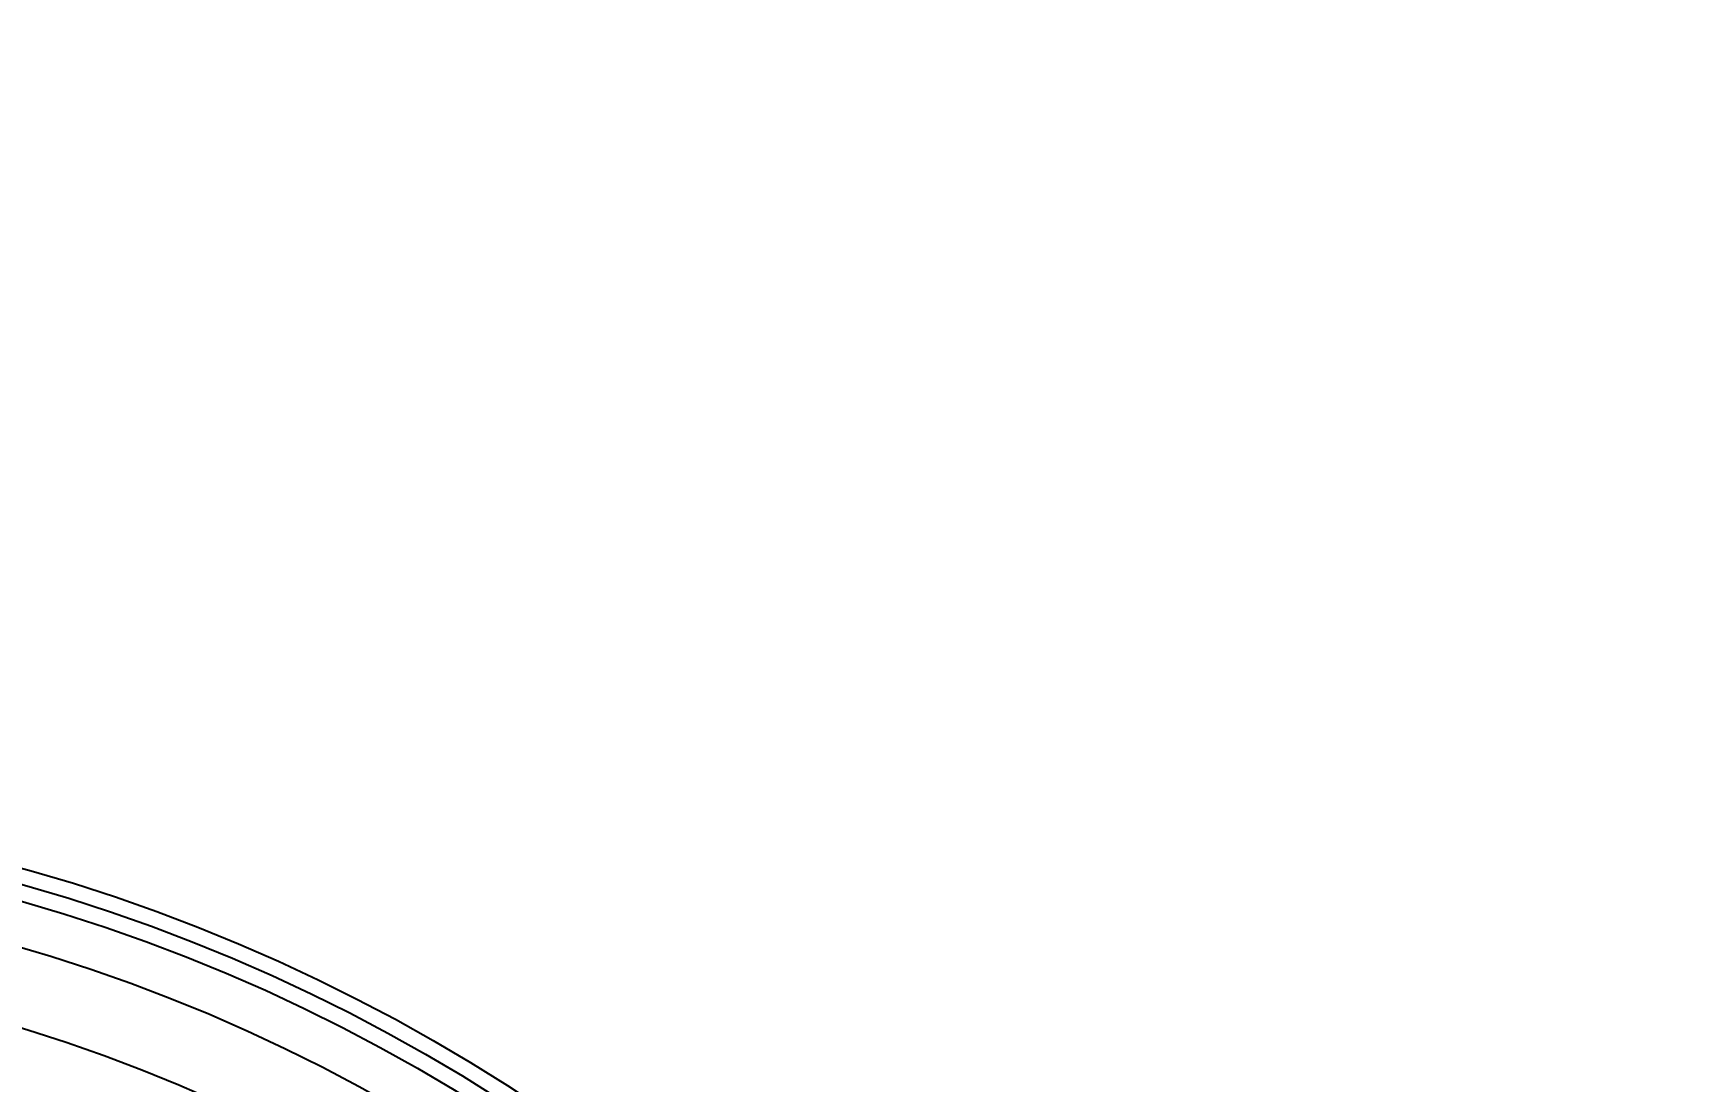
# Model space of a CAD drawing. Header units: metres. Extents: x 0 to 63075, y 0 to 44550.
# Drawn here: x 37520.2 to 37634.7, y 35269.9 to 35342.9 of the extents above; entities that cross this region are included whole.
import ezdxf

# ---------------------------------------------------------------- set-up
doc = ezdxf.new("R2010")
doc.units = ezdxf.units.M
doc.header["$LTSCALE"] = 75
doc.linetypes.add('HIDDEN2', pattern=[4.7625, 3.175, -1.5875])
for name, color, linetype in [('18_COTAS', 7, 'Continuous'), ('SDM', 7, 'Continuous'), ('SL4', 4, 'Continuous'), ('ST1', 7, 'HIDDEN2')]:
    doc.layers.add(name, color=color, linetype=linetype)
doc.styles.add('ROMANS', font='ROMANS.SHX')
doc.dimstyles.new('75___1-75', dxfattribs={"dimscale": 75, "dimtxt": 2.5, "dimasz": 2, "dimexe": 1.5, "dimexo": 1, "dimgap": 0.5, "dimtad": 1, "dimdec": 0, "dimzin": 12, "dimtxsty": 'ROMANS', "dimcen": 0, "dimclrd": 256, "dimclre": 256, "dimclrt": 3, "dimazin": 3, "dimtfac": 1, "dimtdec": 0, "dimtmove": 0, "dimatfit": 0, "dimfxl": 1, "dimlwd": -1, "dimlwe": -1, "dimarcsym": 0})

# ---------------------------------------------------------------- blocks, each defined once
blk = doc.blocks.new('*D31')
at = {"layer": 'Defpoints', "color": 0, "transparency": 16777216}
for p in [(37273.13, 35690.51), (37273.13, 35271.03), (41947.61, 35271.03)]:
    blk.add_point(p, dxfattribs=at)
at = {"layer": 'SDM', "transparency": 16777216}
for p, q in [((37273.13, 35346.03), (37273.13, 35803.01)), ((41947.61, 35346.03), (41947.61, 35803.01)), ((41797.61, 35690.51), (37423.13, 35690.51))]:
    blk.add_line(p, q, dxfattribs=at)
for points in [[(37423.13, 35715.51), (37423.13, 35665.51), (37273.13, 35690.51)], [(41797.61, 35715.51), (41797.61, 35665.51), (41947.61, 35690.51)]]:
    blk.add_solid(points, dxfattribs=at)
at = {"layer": 'SDM', "color": 3, "transparency": 16777216, "insert": (39610.37, 35821.76), "char_height": 187.5, "attachment_point": 5, "style": 'ROMANS'}
blk.add_mtext('4674', dxfattribs=at)
blk = doc.blocks.new('*D32')
at = {"layer": '18_COTAS', "transparency": 16777216}
for p, q in [((37273.13, 35346.03), (37273.13, 36814.27)), ((39025.01, 36776.77), (39025.01, 36814.27)), ((37423.13, 36701.77), (38875.01, 36701.77))]:
    blk.add_line(p, q, dxfattribs=at)
for points in [[(37423.13, 36726.77), (37423.13, 36676.77), (37273.13, 36701.77)], [(38875.01, 36726.77), (38875.01, 36676.77), (39025.01, 36701.77)]]:
    blk.add_solid(points, dxfattribs=at)
at = {"layer": 'Defpoints', "color": 0, "transparency": 16777216}
for p in [(39025.01, 36701.77), (39025.01, 36701.77), (37273.13, 35271.03)]:
    blk.add_point(p, dxfattribs=at)
at = {"layer": '18_COTAS', "color": 3, "transparency": 16777216, "insert": (38149.07, 36833.02), "char_height": 187.5, "attachment_point": 5, "style": 'ROMANS'}
blk.add_mtext('1752', dxfattribs=at)
blk = doc.blocks.new('A$C6e6623c1')
at = {"layer": 'SL4'}
for radius in [125, 123.91, 122.78, 119.69]:
    blk.add_circle((212.76, 1623.35), radius, dxfattribs=at)
at = {"layer": 'ST1'}
blk.add_circle((212.76, 1623.35), 114.33, dxfattribs=at)

msp = doc.modelspace()

# ---------------------------------------------------------------- block references
at = {"layer": 'SDM'}
msp.add_blockref('A$C6e6623c1', (37273.13, 33540.92), dxfattribs=at)

# ---------------------------------------------------------------- dimensions: what is measured, and where the dimension line sits
at = {"layer": '18_COTAS'}
dim = msp.add_linear_dim(base=(39025.01, 36701.77), p1=(37273.13, 35271.03), p2=(39025.01, 36701.77), dimstyle='75___1-75', dxfattribs=at)
dim.commit()
dim.dimension.update_dxf_attribs({"geometry": '*D32', "text_midpoint": (38149.07, 36833.02)})
at = {"layer": 'SDM'}
dim = msp.add_linear_dim(base=(37273.13, 35690.51), p1=(41947.61, 35271.03), p2=(37273.13, 35271.03), dimstyle='75___1-75', override={"dimtmove": 1}, dxfattribs=at)
dim.commit()
dim.dimension.update_dxf_attribs({"geometry": '*D31', "text_midpoint": (39610.37, 35821.76)})

doc.saveas('drawing.dxf')
